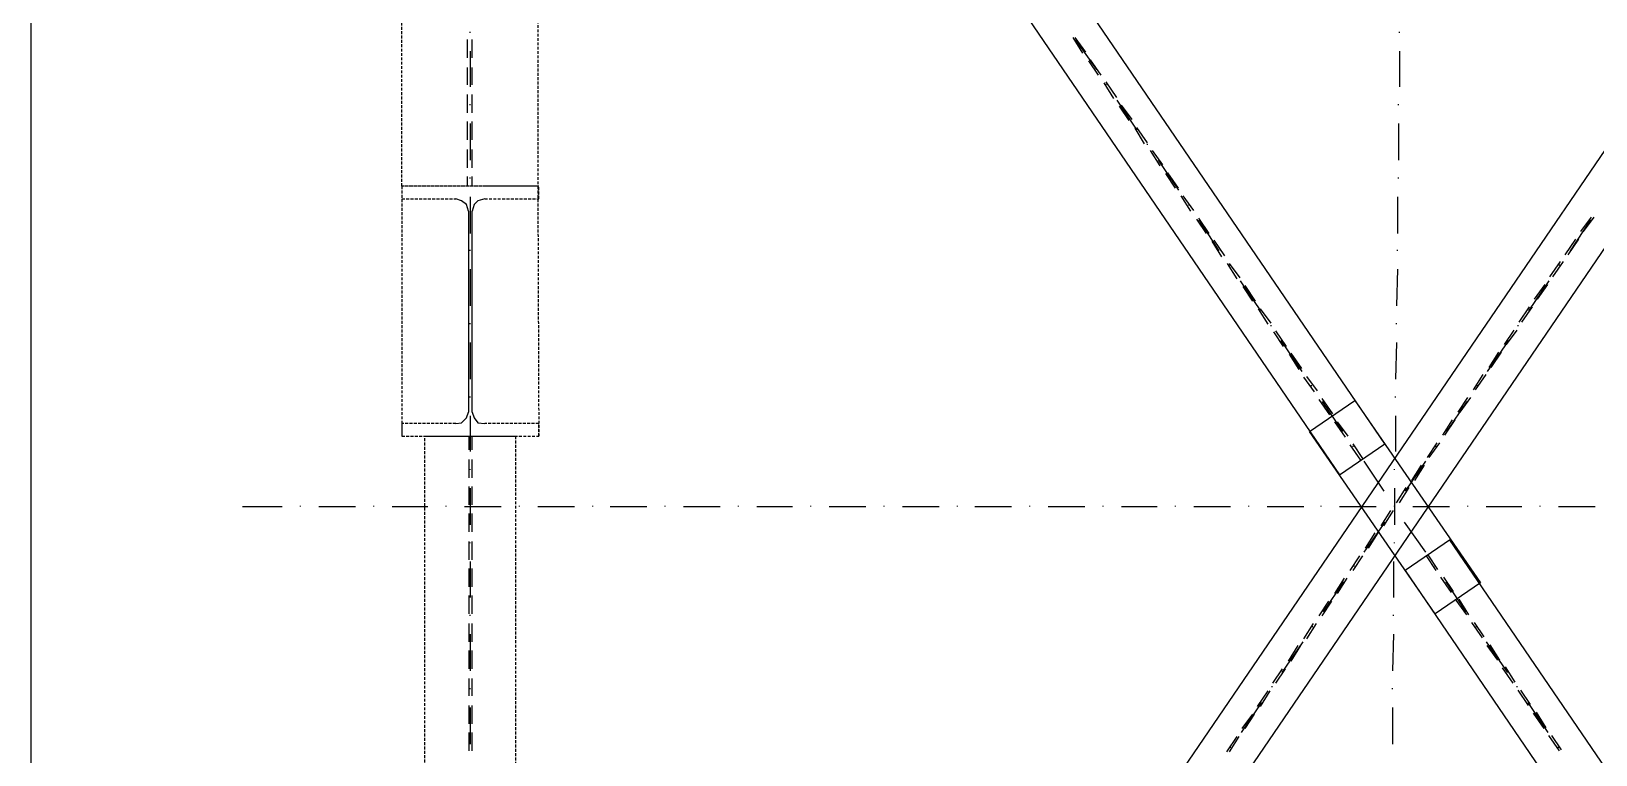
# Model space of a CAD drawing. Header units: metres. Extents: x 11 to 152679, y -40 to 137873.
# Drawn here: x 56158 to 59590, y 37562 to 39149 of the extents above; entities that cross this region are included whole.
import ezdxf

# ---------------------------------------------------------------- set-up
doc = ezdxf.new("R2010")
doc.units = ezdxf.units.M
doc.linetypes.add('HIDDEN', pattern=[9.525, 6.35, -3.175])
for name, color, linetype in [('CA3', 6, 'Continuous'), ('LAYER_1', 160, 'Continuous'), ('TR', 4, 'HIDDEN')]:
    doc.layers.add(name, color=color, linetype=linetype)

msp = doc.modelspace()

# ---------------------------------------------------------------- linework, layer by layer
at = {"layer": 'CA3'}
for points in [[(59027.9207, 38176.2303), (59127.3978, 38243.9609), (57402.3179, 40771.2657), (57281.6707, 40771.2657), (57281.6707, 40735.2817)], [(57283.7894, 35477.4803), (60894.8179, 40771.2657), (61015.4651, 40771.2657), (61015.4651, 40735.2817), (57404.4366, 35441.4963), (57283.7894, 35441.4963)]]:
    msp.add_lwpolyline(points, close=True, dxfattribs=at)
msp.add_lwpolyline([(59271.3339, 38034.413), (59171.8567, 37966.6824), (60892.6992, 35441.4963), (61015.4651, 35441.4963), (61015.4651, 35477.4803), (59269.2151, 38034.413)], dxfattribs=at)
at = {"layer": 'LAYER_1', "color": 7}
for p, q in [((56157.7255, 35356.8331), (56157.7255, 40855.929)), ((57114.463, 39090.6276), (57114.463, 39130.8491)), ((57120.8019, 39145.663), (57120.8019, 39147.7817)), ((57125.0394, 39090.6276), (57125.0394, 39130.8491)), ((58464.8887, 39101.2213), (58443.7186, 39135.0865)), ((58471.2449, 39103.34), (58447.9561, 39135.0865)), ((58447.9561, 39130.8491), (58494.5165, 39065.2372)), ((59159.1616, 39145.663), (59159.1616, 39147.7817)), ((57120.8019, 39105.4415), (57120.8019, 39027.1345)), ((59159.1616, 39105.4415), (59159.1616, 39027.1345)), ((57114.463, 39031.3719), (57114.463, 39069.4575)), ((57125.0394, 39031.3719), (57125.0394, 39069.4575)), ((58498.754, 39052.5248), (58477.5839, 39084.2886)), ((58505.1102, 39052.5248), (58481.8213, 39086.3901)), ((58532.6193, 39001.7269), (58511.4492, 39035.5922)), ((58538.9755, 39003.8456), (58515.6866, 39037.7109)), ((58515.6866, 39031.3719), (58515.6866, 39033.4734)), ((57114.463, 38969.9803), (57114.463, 39010.2018)), ((57125.0394, 38969.9803), (57125.0394, 39010.2018)), ((58538.9755, 38997.5067), (58583.4172, 38931.8776)), ((57120.8019, 38986.913), (57120.8019, 38989.0317)), ((58566.4846, 38953.0477), (58545.3145, 38984.7942)), ((58572.8408, 38955.1664), (58549.5519, 38986.913)), ((59157.0256, 38986.913), (59157.0256, 38989.0317)), ((57114.463, 38910.7075), (57114.463, 38950.929)), ((57120.8019, 38946.6915), (57120.8019, 38866.2657)), ((57125.0394, 38910.7075), (57125.0394, 38950.929)), ((58600.3499, 38902.2498), (58579.1797, 38936.1151)), ((58606.7061, 38904.3685), (58583.4172, 38938.2338)), ((59157.0256, 38946.6915), (59157.0256, 38866.2657)), ((57114.463, 38849.3331), (57114.463, 38889.5546)), ((57125.0394, 38849.3331), (57125.0394, 38889.5546)), ((58606.7061, 38900.131), (58606.7061, 38902.2498)), ((58634.2151, 38853.5706), (58613.045, 38887.4359)), ((58640.5713, 38855.6893), (58617.2825, 38887.4359)), ((58629.9949, 38866.2657), (58674.4366, 38800.6539)), ((57114.463, 38809.1116), (57114.463, 38830.2817)), ((57120.8019, 38826.0442), (57120.8019, 38828.163)), ((57125.0394, 38809.1116), (57125.0394, 38830.2817)), ((58668.0977, 38804.8741), (58646.9103, 38836.6379)), ((58674.4366, 38804.8741), (58651.1478, 38838.7567)), ((59157.0256, 38826.0442), (59157.0256, 38828.163)), ((57120.8019, 38785.84), (57120.8019, 38705.397)), ((58701.963, 38754.0762), (58680.7756, 38787.9415)), ((58708.3019, 38756.1949), (58685.0131, 38787.9415)), ((59154.9241, 38785.84), (59154.9241, 38705.397)), ((57116.5645, 38754.0762), (57116.5645, 38313.8102)), ((57125.0394, 38313.8102), (57125.0394, 38754.0762)), ((58697.7255, 38766.7886), (58697.7255, 38768.8901)), ((58735.8282, 38705.397), (58714.6409, 38737.1436)), ((58742.1672, 38705.397), (58718.8784, 38739.2623)), ((58718.8784, 38735.0248), (58763.3373, 38667.2942)), ((59578.2574, 38735.0248), (59533.7985, 38667.2942)), ((59557.0873, 38709.6345), (59580.3589, 38741.381)), ((59563.4435, 38709.6345), (59586.7151, 38741.381)), ((58769.6935, 38654.5991), (58748.5234, 38688.4644)), ((58776.0325, 38656.7178), (58752.7437, 38690.5831)), ((59523.222, 38658.8365), (59546.4937, 38692.7018)), ((59529.5782, 38658.8365), (59552.8499, 38692.7018)), ((57120.8019, 38667.2942), (57120.8019, 38669.413)), ((59154.9241, 38667.2942), (59154.9241, 38669.413)), ((57120.8019, 38627.09), (57120.8019, 38546.647)), ((58803.5588, 38605.9199), (58782.3887, 38639.7852)), ((58809.8978, 38608.0386), (58786.6089, 38639.7852)), ((58786.6089, 38635.5477), (58786.6089, 38637.6664)), ((59154.9241, 38627.09), (59152.8054, 38546.647)), ((59489.3567, 38610.1401), (59512.6284, 38644.0226)), ((59495.713, 38610.1401), (59518.9846, 38644.0226)), ((59510.5269, 38635.5477), (59510.5269, 38637.6664)), ((58809.8978, 38601.6824), (58854.3567, 38536.0706)), ((58837.4241, 38557.2234), (58816.254, 38588.9872)), ((58843.7631, 38557.2234), (58820.4742, 38591.106)), ((59487.238, 38601.6824), (59442.7963, 38536.0706)), ((59455.4742, 38561.4609), (59478.7631, 38593.2075)), ((59461.8477, 38561.4609), (59485.1193, 38593.2075)), ((59421.6089, 38510.663), (59444.8978, 38544.5283)), ((59427.9651, 38510.663), (59451.254, 38544.5283)), ((58871.2894, 38506.4255), (58850.1193, 38540.2908)), ((58877.6284, 38508.5442), (58854.3567, 38540.2908)), ((57120.8019, 38506.4255), (57120.8019, 38508.5442)), ((58877.6284, 38502.2053), (58877.6284, 38504.3068)), ((58905.1547, 38457.7463), (58883.9846, 38489.4929)), ((58911.4937, 38457.7463), (58888.222, 38491.6116)), ((59152.8054, 38506.4255), (59152.8054, 38508.5442)), ((59389.8796, 38461.9838), (59411.0325, 38493.7303)), ((59394.0999, 38461.9838), (59417.3887, 38493.7303)), ((59419.5074, 38502.2053), (59419.5074, 38504.3068)), ((57120.8019, 38466.2213), (57120.8019, 38385.7783)), ((58898.7985, 38470.4415), (58945.3589, 38402.7109)), ((58939.02, 38406.9484), (58917.8499, 38440.8137)), ((58945.3589, 38409.0671), (58922.0873, 38442.9324)), ((59152.8054, 38466.2213), (59150.6866, 38385.7783)), ((59398.3373, 38470.4415), (59351.7769, 38402.7109)), ((59356.0143, 38411.1859), (59377.1672, 38445.0511)), ((59360.2346, 38411.1859), (59383.5234, 38445.0511)), ((58972.8853, 38358.2692), (58949.5964, 38390.0157)), ((58979.2242, 38360.3879), (58955.9526, 38392.1345)), ((58966.5463, 38370.9644), (58966.5463, 38373.0831)), ((59322.1318, 38362.5067), (59343.3019, 38396.3719)), ((59326.3693, 38362.5067), (59349.6409, 38396.3719)), ((59330.6067, 38370.9644), (59330.6067, 38373.0831)), ((57120.8019, 38345.5568), (57120.8019, 38347.6755)), ((59006.7505, 38307.4713), (58983.4617, 38341.3365)), ((59013.1067, 38309.59), (58989.8179, 38343.4553)), ((59150.6866, 38345.5568), (59150.6866, 38347.6755)), ((59288.2665, 38313.8102), (59309.4366, 38345.5568)), ((59292.504, 38313.8102), (59315.7756, 38345.5568)), ((57120.8019, 38305.3525), (57120.8019, 38227.0283)), ((58989.8179, 38337.0991), (59034.2769, 38271.4872)), ((59150.6866, 38305.3525), (59150.6866, 38227.0283)), ((59307.3179, 38337.0991), (59262.8589, 38271.4872)), ((59040.6158, 38258.7748), (59017.327, 38292.6401)), ((59046.972, 38260.8936), (59023.6832, 38292.6401)), ((59254.4012, 38263.0123), (59275.5713, 38296.8776)), ((59258.6387, 38263.0123), (59281.9103, 38296.8776)), ((57118.6832, 38231.2657), (57118.6832, 38260.8936)), ((57125.0394, 38231.2657), (57125.0394, 38260.8936)), ((59074.4811, 38207.9769), (59051.1923, 38241.8422)), ((59078.7186, 38212.2144), (59057.5485, 38243.9609)), ((59057.5485, 38237.6219), (59057.5485, 38239.7234)), ((59220.5359, 38214.3331), (59241.7061, 38246.0796)), ((59224.7734, 38214.3331), (59248.045, 38246.0796)), ((59239.5873, 38237.6219), (59239.5873, 38239.7234)), ((57118.6832, 38169.8741), (57118.6832, 38210.0956)), ((57125.0394, 38169.8741), (57125.0394, 38210.0956)), ((59080.8373, 38205.8582), (59125.2963, 38140.2463)), ((59216.2985, 38205.8582), (59171.8567, 38140.2463)), ((57120.8019, 38186.8068), (57120.8019, 38188.9255)), ((59148.5679, 38186.8068), (59148.5679, 38188.9255)), ((59186.6707, 38163.5352), (59207.8408, 38197.4005)), ((59193.0269, 38163.5352), (59214.1797, 38197.4005)), ((57118.6832, 38110.6185), (57118.6832, 38150.84)), ((57120.8019, 38146.6025), (57120.8019, 38066.1595)), ((57125.0394, 38110.6185), (57125.0394, 38150.84)), ((59148.5679, 38146.6025), (59148.5679, 38066.1595)), ((59152.8054, 38114.856), (59173.9755, 38148.7213)), ((59159.1616, 38114.856), (59180.3145, 38148.7213)), ((56621.2631, 38106.381), (56708.045, 38106.381)), ((56748.2665, 38106.381), (56748.2665, 38108.4998)), ((56788.488, 38106.381), (56868.931, 38106.381)), ((56909.1353, 38106.381), (56909.1353, 38108.4998)), ((56949.3567, 38106.381), (57027.681, 38106.381)), ((57067.8853, 38106.381), (57067.8853, 38108.4998)), ((57108.1067, 38106.381), (57188.5325, 38106.381)), ((57228.754, 38106.381), (57228.754, 38108.4998)), ((57268.9755, 38106.381), (57349.4012, 38106.381)), ((57389.6227, 38106.381), (57389.6227, 38108.4998)), ((57427.7255, 38106.381), (57508.1512, 38106.381)), ((57548.3727, 38106.381), (57548.3727, 38108.4998)), ((57588.577, 38106.381), (57669.02, 38106.381)), ((57709.2242, 38106.381), (57709.2242, 38108.4998)), ((57749.463, 38106.381), (57827.77, 38106.381)), ((57867.9742, 38106.381), (57867.9742, 38108.4998)), ((57908.213, 38106.381), (57988.6387, 38106.381)), ((58028.8602, 38106.381), (58028.8602, 38108.4998)), ((58069.0645, 38106.381), (58149.5074, 38106.381)), ((58189.7117, 38106.381), (58189.7117, 38108.4998)), ((58227.8145, 38106.381), (58308.2574, 38106.381)), ((58348.4617, 38106.381), (58348.4617, 38108.4998)), ((58388.6832, 38106.381), (58469.1089, 38106.381)), ((58509.3477, 38106.381), (58509.3477, 38108.4998)), ((58549.5519, 38106.381), (58627.8589, 38106.381)), ((58668.0977, 38106.381), (58668.0977, 38108.4998)), ((58708.3019, 38106.381), (58788.7449, 38106.381)), ((58828.9492, 38106.381), (58828.9492, 38108.4998)), ((58869.1707, 38106.381), (58949.5964, 38106.381)), ((58987.6992, 38106.381), (58987.6992, 38108.4998)), ((59027.9207, 38106.381), (59108.3464, 38106.381)), ((59118.9401, 38064.0408), (59140.1102, 38097.9233)), ((59125.2963, 38064.0408), (59146.4492, 38097.9233)), ((59148.5679, 38106.381), (59148.5679, 38108.4998)), ((59148.5679, 38106.381), (59148.5679, 38108.4998)), ((59148.5679, 38106.381), (59148.5679, 38108.4998)), ((59188.7894, 38106.381), (59269.2151, 38106.381)), ((59309.4366, 38106.381), (59309.4366, 38108.4998)), ((59349.6409, 38106.381), (59427.9651, 38106.381)), ((59468.1866, 38106.381), (59468.1866, 38108.4998)), ((59508.3909, 38106.381), (59588.8339, 38106.381)), ((57118.6832, 38051.3456), (57118.6832, 38091.5671)), ((57125.0394, 38051.3456), (57125.0394, 38091.5671)), ((59127.3978, 38072.5157), (59080.8373, 38006.9039)), ((59169.738, 38072.5157), (59216.2985, 38006.9039)), ((57118.6832, 37989.9713), (57118.6832, 38030.1755)), ((57125.0394, 37989.9713), (57125.0394, 38030.1755)), ((59085.0576, 38015.3616), (59106.2449, 38049.2269)), ((59091.431, 38015.3616), (59112.5839, 38049.2269)), ((57120.8019, 38025.9553), (57120.8019, 38028.0568)), ((59051.1923, 37966.6824), (59072.3796, 37998.429)), ((59057.5485, 37966.6824), (59078.7186, 37998.429)), ((59148.5679, 38025.9553), (59148.5679, 38028.0568)), ((59239.5873, 37966.6824), (59218.4172, 37998.429)), ((59243.8076, 37968.8011), (59222.6547, 38000.5477)), ((57118.6832, 37930.6984), (57118.6832, 37970.9199)), ((57120.8019, 37985.7338), (57120.8019, 37907.4095)), ((57125.0394, 37930.6984), (57125.0394, 37970.9199)), ((59059.6672, 37975.1401), (59059.6672, 37977.2588)), ((59146.4492, 37985.7338), (59146.4492, 37907.4095)), ((59237.4686, 37975.1401), (59237.4686, 37977.2588)), ((59036.3784, 37941.2748), (58991.9366, 37875.663)), ((59017.327, 37915.8845), (59038.5143, 37949.7498)), ((59023.6832, 37915.8845), (59044.8533, 37949.7498)), ((59273.4526, 37918.0032), (59250.181, 37951.8685)), ((59277.6901, 37920.1219), (59256.52, 37951.8685)), ((59260.7574, 37941.2748), (59305.1992, 37875.663)), ((57118.6832, 37871.4255), (57118.6832, 37911.647)), ((57125.0394, 37871.4255), (57125.0394, 37911.647)), ((58983.4617, 37867.2053), (59004.6318, 37898.9518)), ((58989.8179, 37867.2053), (59010.988, 37898.9518)), ((59307.3179, 37869.3068), (59284.0463, 37901.0706)), ((59311.5554, 37869.3068), (59290.3853, 37903.1893)), ((57120.8019, 37867.2053), (57120.8019, 37869.3068)), ((59146.4492, 37867.2053), (59146.4492, 37869.3068)), ((57118.6832, 37810.0511), (57118.6832, 37850.2726)), ((57120.8019, 37826.9838), (57120.8019, 37746.5408)), ((57125.0394, 37810.0511), (57125.0394, 37850.2726)), ((58949.5964, 37816.3901), (58970.7665, 37850.2726)), ((58955.9526, 37816.3901), (58977.1227, 37850.2726)), ((58968.6478, 37841.7977), (58968.6478, 37843.9164)), ((59146.4492, 37826.9838), (59144.3477, 37746.5408)), ((59341.1832, 37818.5088), (59317.9116, 37852.3741)), ((59345.4207, 37820.6276), (59324.2505, 37852.3741)), ((59328.488, 37841.7977), (59328.488, 37843.9164)), ((57118.6832, 37750.7783), (57118.6832, 37790.9998)), ((57125.0394, 37750.7783), (57125.0394, 37790.9998)), ((58947.4949, 37810.0511), (58900.9172, 37742.3206)), ((58915.7311, 37767.7109), (58936.9012, 37801.5762)), ((58922.0873, 37767.7109), (58943.2574, 37801.5762)), ((59349.6409, 37810.0511), (59396.2186, 37742.3206)), ((59375.0485, 37769.8296), (59351.7769, 37801.5762)), ((59379.2859, 37769.8296), (59358.1158, 37803.6949)), ((59413.1512, 37721.1505), (59391.9811, 37755.0157)), ((57118.6832, 37691.5226), (57118.6832, 37729.6082)), ((57125.0394, 37691.5226), (57125.0394, 37729.6082)), ((58881.8658, 37719.0317), (58903.0359, 37750.7783)), ((58888.222, 37719.0317), (58909.3921, 37750.7783)), ((59408.931, 37719.0317), (59385.6421, 37752.897)), ((57120.8019, 37706.3365), (57120.8019, 37708.4553)), ((58848.0005, 37668.2338), (58871.2894, 37702.0991)), ((58854.3567, 37668.2338), (58875.5269, 37702.0991)), ((58879.7643, 37710.5568), (58879.7643, 37712.6755)), ((59144.3477, 37706.3365), (59144.3477, 37708.4553)), ((59417.3887, 37710.5568), (59417.3887, 37712.6755)), ((59442.7963, 37670.3525), (59419.5074, 37704.2178)), ((59447.0165, 37672.4713), (59425.8464, 37704.2178)), ((57118.6832, 37630.131), (57118.6832, 37670.3525)), ((57120.8019, 37666.1151), (57120.8019, 37585.6893)), ((57125.0394, 37630.131), (57125.0394, 37670.3525)), ((58856.4755, 37676.6915), (58812.0165, 37611.0796)), ((58814.1353, 37619.5546), (58837.4241, 37651.3011)), ((58820.4742, 37619.5546), (58841.6616, 37651.3011)), ((59144.3477, 37666.1151), (59144.3477, 37585.6893)), ((59440.6603, 37676.6915), (59485.1193, 37611.0796)), ((59476.6616, 37619.5546), (59453.3727, 37653.4199)), ((59480.8818, 37621.6733), (59459.7117, 37655.5386)), ((57118.6832, 37570.8582), (57118.6832, 37611.0796)), ((57125.0394, 37570.8582), (57125.0394, 37611.0796)), ((58780.27, 37568.7567), (58803.5588, 37602.6219)), ((58786.6089, 37568.7567), (58807.7963, 37602.6219)), ((59510.5269, 37570.8582), (59487.238, 37604.7234)), ((59514.7643, 37572.9769), (59493.577, 37604.7234)), ((58788.7449, 37577.2144), (58788.7449, 37579.3331)), ((59508.3909, 37577.2144), (59508.3909, 37579.3331))]:
    msp.add_line(p, q, dxfattribs=at)
for points in [[(57116.5645, 38754.0762), (57112.327, 38768.8901), (57101.7505, 38777.3651), (57089.0554, 38781.6025)], [(57152.5485, 38781.6025), (57137.7346, 38777.3651), (57129.2769, 38768.8901), (57125.0394, 38754.0762)], [(57089.0554, 38288.4199), (57101.7505, 38290.5386), (57112.327, 38301.1151), (57116.5645, 38313.8102)], [(57125.0394, 38313.8102), (57129.2769, 38301.1151), (57137.7346, 38290.5386), (57152.5485, 38288.4199)]]:
    msp.add_lwpolyline(points, dxfattribs=at)
msp.add_lwpolyline([(59061.7859, 38339.2178), (59336.963, 37939.1733), (59237.4686, 37871.4255), (58962.3088, 38271.4872)], close=True, dxfattribs=at)
at = {"layer": 'TR'}
for p, q in [((56970.5269, 38809.1116), (56970.5269, 38260.8936)), ((57268.9755, 38809.1116), (57271.077, 38260.8936)), ((56970.5269, 38781.6025), (57089.0554, 38781.6025))]:
    msp.add_line(p, q, dxfattribs=at)
for points in [[(56970.5269, 38809.1116), (56970.5269, 40610.397), (57268.9755, 40610.397), (57268.9755, 38809.1116)], [(57021.3076, 35602.3651), (57021.3076, 38260.8936), (57220.2791, 38260.8936), (57220.2791, 35602.3651)]]:
    msp.add_lwpolyline(points, close=True, dxfattribs=at)
for points in [[(57152.5485, 38781.6025), (57271.077, 38781.6025), (57271.077, 38809.1116), (56970.5269, 38809.1116), (56970.5269, 38781.6025)], [(57089.0554, 38288.4199), (56970.5269, 38288.4199), (56970.5269, 38260.8936), (57271.077, 38260.8936), (57271.077, 38288.4199), (57152.5485, 38288.4199)]]:
    msp.add_lwpolyline(points, dxfattribs=at)

doc.saveas('drawing.dxf')
